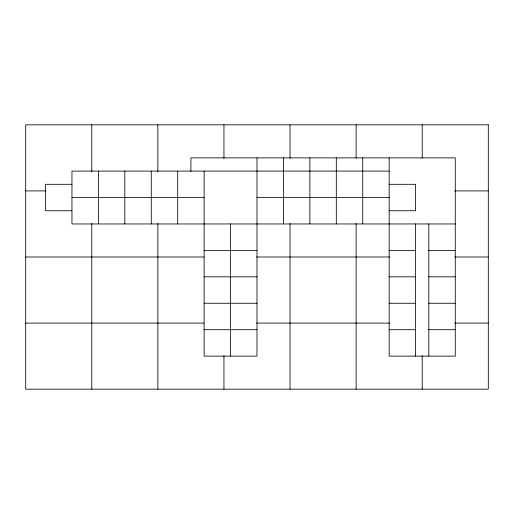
<?xml version="1.0" encoding="UTF-8"?>
<svg xmlns="http://www.w3.org/2000/svg" width="514" height="514" viewBox="0 0 514 514"><rect width="100%" height="100%" fill="white"/><g stroke="black" fill="none" stroke-linecap="round" stroke-linejoin="round"><path stroke-width="0.77" d="M389.169 171.091L71.96 171.091L71.96 223.956L455.256 223.956M71.96 184.308L45.528 184.308L45.528 210.74L71.96 210.74M389.169 184.308L415.608 184.308L415.608 210.74L389.169 210.74M25.7 190.912L45.605 190.912M454.858 190.912L488.3 190.912M71.96 197.524L204.129 197.524M257 197.524L389.169 197.524M204.129 250.389L257 250.389M389.169 250.389L415.608 250.389M428.824 250.389L455.256 250.389M25.7 257L204.052 257M256.602 257L389.567 257M454.858 257L488.3 257M204.129 276.828L257 276.828M389.169 276.828L415.608 276.828M428.824 276.828L455.256 276.828M204.129 303.26L257 303.26M389.169 303.26L415.608 303.26M428.824 303.26L455.256 303.26M25.7 323.088L204.052 323.088M256.602 323.088L389.567 323.088M454.858 323.088L488.3 323.088M204.129 329.692L257 329.692M389.169 329.692L415.608 329.692M428.824 329.692L455.256 329.692M428.824 223.956L428.824 356.131M422.212 124.831L422.212 158.267M422.212 355.733L422.212 389.169M415.608 223.956L415.608 356.131M389.169 157.869L389.169 356.131L455.256 356.131L455.256 157.869L190.912 157.869L190.912 171.406M362.736 157.869L362.736 223.956M356.131 124.831L356.131 158.267M356.131 223.558L356.131 389.169M336.304 157.869L336.304 223.956M309.871 157.869L309.871 223.956M290.044 124.831L290.044 158.267M290.044 223.558L290.044 389.169M283.432 157.869L283.432 223.956M257 157.869L257 356.131L204.129 356.131L204.129 171.091M230.568 223.956L230.568 356.131M223.956 124.831L223.956 158.267M223.956 355.733L223.956 389.169M177.696 171.091L177.696 223.956M157.869 124.831L157.869 171.804M157.869 223.558L157.869 389.169M151.264 171.091L151.264 223.956M124.831 171.091L124.831 223.956M98.392 171.091L98.392 223.956M91.788 124.831L91.788 171.804M91.788 223.558L91.788 389.169M488.3 124.831L25.7 124.831L25.7 389.169L488.3 389.169L488.3 124.831"/></g></svg>
